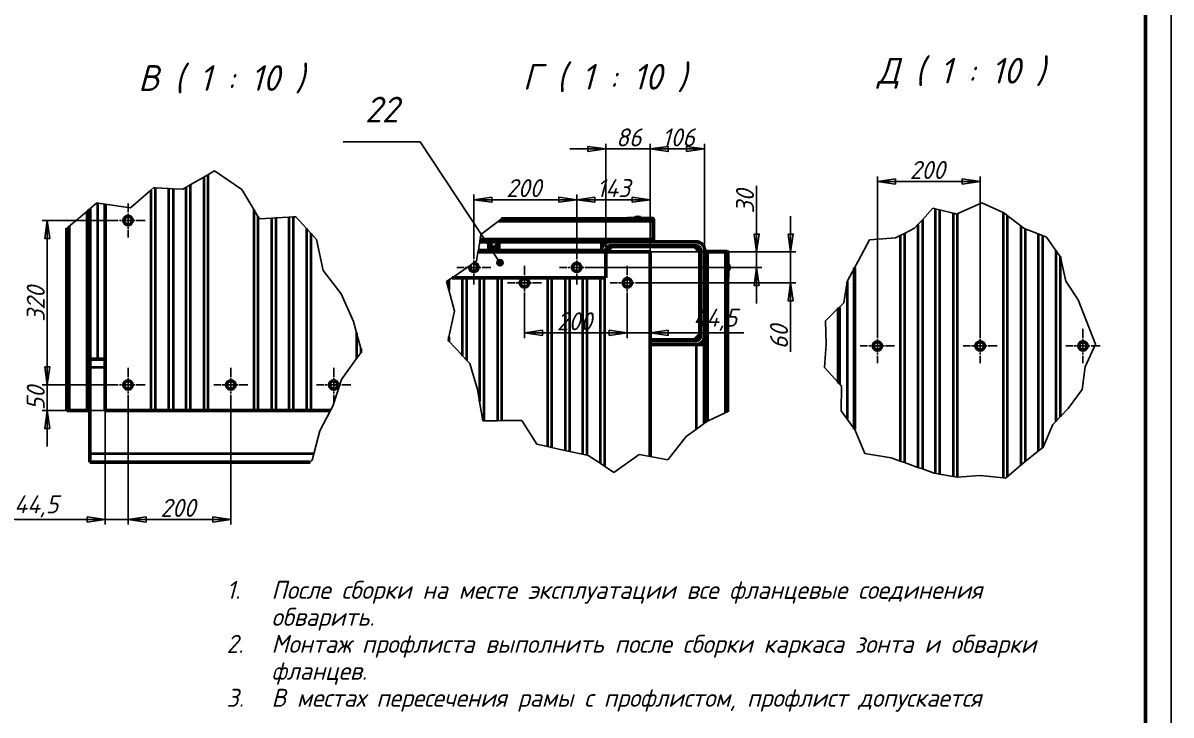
# Model space of a CAD drawing. Header units: millimetres. Extents: x 0 to 21025, y 0 to 14850.
# Drawn here: x 15441 to 21025, y 3410 to 6776 of the extents above; entities that cross this region are included whole.
import ezdxf

# ---------------------------------------------------------------- set-up
doc = ezdxf.new("R2010")
doc.units = ezdxf.units.MM
doc.header["$LTSCALE"] = 25
doc.linetypes.add('CHAIN', pattern=[0.7087, 0.4724, -0.0591, 0.1181, -0.0591])
for name, color, linetype, lineweight in [('Видимые тонкие (ГОСТ)', 7, 'Continuous', 35), ('Видимый контур (ГОСТ)', 7, 'Continuous', 50), ('Кромка (ГОСТ)', 7, 'Continuous', 50), ('Линия обрыва (ГОСТ)', 7, 'Continuous', 25), ('Маркер центра (ГОСТ)', 7, 'Continuous', 25), ('Обозначение (ГОСТ)', 7, 'Continuous', 25), ('Размер (ГОСТ)', 7, 'Continuous', 25)]:
    doc.layers.add(name, color=color, linetype=linetype, lineweight=lineweight)
doc.styles.add('Обычный текст (ГОСТ)', font='GOST Common Italic.ttf')
doc.styles.add('Увеличенный текст (ГОСТ)', font='GOST Common Italic.ttf')
doc.dimstyles.new('Обычный (ГОСТ)', dxfattribs={"dimscale": 25, "dimtxt": 3.5, "dimasz": 3.5, "dimexe": 1, "dimexo": 0, "dimgap": 0.5, "dimtad": 1, "dimrnd": 1e-08, "dimtxsty": 'Обычный текст (ГОСТ)', "dimblk": 'Filled-1', "dimcen": 0.09, "dimdle": 15, "dimclrd": 256, "dimclre": 256, "dimclrt": 256, "dimazin": 2, "dimtfac": 0.714286, "dimtdec": 3, "dimtmove": 0, "dimatfit": 3, "dimfxl": 1, "dimtolj": 1, "dimlwd": 25, "dimlwe": 25, "dimarcsym": 0})

# ---------------------------------------------------------------- blocks, each defined once
blk = doc.blocks.new('Рамки ГОСТ_ граница 594x841')
at = {"layer": 'Кромка (ГОСТ)', "lineweight": 25}
blk.add_line((841, 594), (841, 0), dxfattribs=at)
at = {"layer": 'Кромка (ГОСТ)'}
blk.add_line((836, 5), (836, 589), dxfattribs=at)
blk = doc.blocks.new('Filled-1')
at = {"color": 0}
for p, q in [((0, 0), (-1, 0.143)), ((-1, 0.143), (-1, -0.143)), ((-1, 0), (0, 0)), ((-1, -0.143), (0, 0))]:
    blk.add_line(p, q, dxfattribs=at)
at = {"color": 0, "flags": 128}
blk.add_lwpolyline([(-1, -0.143), (0, 0), (-1, 0.143), (-1, -0.143)], dxfattribs=at)
at = {"color": 0}
blk.add_solid([(-1, -0.143), (0, 0), (-1, 0.143), (-1, -0.143)], dxfattribs=at)
blk = doc.blocks.new('*D79')
at = {"layer": 'Defpoints', "color": 0, "linetype": 'Continuous', "transparency": 16777216}
for p in [(20096.8, 6004.5), (19596.8, 5288.3), (20096.8, 5288.3)]:
    blk.add_point(p, dxfattribs=at)
at = {"layer": 'Размер (ГОСТ)', "linetype": 'Continuous', "lineweight": 25, "transparency": 16777216}
for p, q in [((19596.8, 5288.3), (19596.8, 6029.5)), ((19684.3, 6004.5), (20009.3, 6004.5)), ((20096.8, 5288.3), (20096.8, 6029.5))]:
    blk.add_line(p, q, dxfattribs=at)
at = {"layer": 'Размер (ГОСТ)', "linetype": 'Continuous', "lineweight": 25, "transparency": 16777216, "xscale": 87.5, "yscale": 87.5, "zscale": 87.5, "rotation": 180}
blk.add_blockref('Filled-1', (19596.8, 6004.5), dxfattribs=at)
at = {"layer": 'Размер (ГОСТ)', "linetype": 'Continuous', "lineweight": 25, "transparency": 16777216, "xscale": 87.5, "yscale": 87.5, "zscale": 87.5}
blk.add_blockref('Filled-1', (20096.8, 6004.5), dxfattribs=at)
at = {"layer": 'Размер (ГОСТ)', "linetype": 'Continuous', "lineweight": 25, "transparency": 16777216, "insert": (19753.9, 6104.5), "char_height": 87.5, "attachment_point": 1, "style": 'Обычный текст (ГОСТ)'}
blk.add_mtext('\\A1;200', dxfattribs=at)
blk = doc.blocks.new('*D80')
at = {"layer": 'Defpoints', "color": 0, "linetype": 'Continuous', "transparency": 16777216}
for p in [(15559.7, 5015.4), (15869.3, 5015.4), (15841.2, 4890.4)]:
    blk.add_point(p, dxfattribs=at)
at = {"layer": 'Размер (ГОСТ)', "linetype": 'Continuous', "lineweight": 25, "transparency": 16777216}
for p, q in [((15559.7, 5102.9), (15559.7, 5190.4)), ((15869.3, 5015.4), (15534.7, 5015.4)), ((15559.7, 4890.4), (15559.7, 5015.4)), ((15841.2, 4890.4), (15534.7, 4890.4)), ((15559.7, 4802.9), (15559.7, 4715.4))]:
    blk.add_line(p, q, dxfattribs=at)
at = {"layer": 'Размер (ГОСТ)', "linetype": 'Continuous', "lineweight": 25, "transparency": 16777216, "xscale": 87.5, "yscale": 87.5, "zscale": 87.5}
for p, rotation in [((15559.7, 5015.4), 270), ((15559.7, 4890.4), 90)]:
    blk.add_blockref('Filled-1', p, dxfattribs=dict(at, rotation=rotation))
at = {"layer": 'Размер (ГОСТ)', "linetype": 'Continuous', "lineweight": 25, "transparency": 16777216, "insert": (15459.7, 4891.7), "char_height": 87.5, "attachment_point": 1, "rotation": 90, "style": 'Обычный текст (ГОСТ)'}
blk.add_mtext('\\A1;50', dxfattribs=at)
blk = doc.blocks.new('*D81')
at = {"layer": 'Defpoints', "color": 0, "linetype": 'Continuous', "transparency": 16777216}
for p in [(15952.4, 4932.3), (16452.4, 4932.3), (16452.4, 4361.3)]:
    blk.add_point(p, dxfattribs=at)
at = {"layer": 'Размер (ГОСТ)', "linetype": 'Continuous', "lineweight": 25, "transparency": 16777216}
for p, q in [((15952.4, 4932.3), (15952.4, 4336.3)), ((16452.4, 4932.3), (16452.4, 4336.3)), ((16039.9, 4361.3), (16364.9, 4361.3))]:
    blk.add_line(p, q, dxfattribs=at)
at = {"layer": 'Размер (ГОСТ)', "linetype": 'Continuous', "lineweight": 25, "transparency": 16777216, "xscale": 87.5, "yscale": 87.5, "zscale": 87.5, "rotation": 180}
blk.add_blockref('Filled-1', (15952.4, 4361.3), dxfattribs=at)
at = {"layer": 'Размер (ГОСТ)', "linetype": 'Continuous', "lineweight": 25, "transparency": 16777216, "xscale": 87.5, "yscale": 87.5, "zscale": 87.5}
blk.add_blockref('Filled-1', (16452.4, 4361.3), dxfattribs=at)
at = {"layer": 'Размер (ГОСТ)', "linetype": 'Continuous', "lineweight": 25, "transparency": 16777216, "insert": (16109.5, 4461.3), "char_height": 87.5, "attachment_point": 1, "style": 'Обычный текст (ГОСТ)'}
blk.add_mtext('\\A1;200', dxfattribs=at)
blk = doc.blocks.new('*D94')
at = {"layer": 'Defpoints', "color": 0, "linetype": 'Continuous', "transparency": 16777216}
for p in [(15559.7, 5815.4), (15869.3, 5815.4), (15869.3, 5015.4)]:
    blk.add_point(p, dxfattribs=at)
at = {"layer": 'Размер (ГОСТ)', "linetype": 'Continuous', "lineweight": 25, "transparency": 16777216}
for p, q in [((15869.3, 5815.4), (15534.7, 5815.4)), ((15559.7, 5102.9), (15559.7, 5727.9)), ((15869.3, 5015.4), (15534.7, 5015.4))]:
    blk.add_line(p, q, dxfattribs=at)
at = {"layer": 'Размер (ГОСТ)', "linetype": 'Continuous', "lineweight": 25, "transparency": 16777216, "xscale": 87.5, "yscale": 87.5, "zscale": 87.5}
for p, rotation in [((15559.7, 5815.4), 90), ((15559.7, 5015.4), 270)]:
    blk.add_blockref('Filled-1', p, dxfattribs=dict(at, rotation=rotation))
at = {"layer": 'Размер (ГОСТ)', "linetype": 'Continuous', "lineweight": 25, "transparency": 16777216, "insert": (15459.7, 5322.5), "char_height": 87.5, "attachment_point": 1, "rotation": 90, "style": 'Обычный текст (ГОСТ)'}
blk.add_mtext('\\A1;320', dxfattribs=at)
blk = doc.blocks.new('*D95')
at = {"layer": 'Defpoints', "color": 0, "linetype": 'Continuous', "transparency": 16777216}
for p in [(15952.4, 4932.3), (15841.2, 4890.4), (15952.4, 4361.3)]:
    blk.add_point(p, dxfattribs=at)
at = {"layer": 'Размер (ГОСТ)', "linetype": 'Continuous', "lineweight": 25, "transparency": 16777216}
for p, q in [((15952.4, 4932.3), (15952.4, 4336.3)), ((15841.2, 4890.4), (15841.2, 4336.3)), ((15753.7, 4361.3), (15386.3, 4361.3)), ((15952.4, 4361.3), (15841.2, 4361.3)), ((16039.9, 4361.3), (16127.4, 4361.3))]:
    blk.add_line(p, q, dxfattribs=at)
at = {"layer": 'Размер (ГОСТ)', "linetype": 'Continuous', "lineweight": 25, "transparency": 16777216, "xscale": 87.5, "yscale": 87.5, "zscale": 87.5}
blk.add_blockref('Filled-1', (15841.2, 4361.3), dxfattribs=at)
at = {"layer": 'Размер (ГОСТ)', "linetype": 'Continuous', "lineweight": 25, "transparency": 16777216, "xscale": 87.5, "yscale": 87.5, "zscale": 87.5, "rotation": 180}
blk.add_blockref('Filled-1', (15952.4, 4361.3), dxfattribs=at)
at = {"layer": 'Размер (ГОСТ)', "linetype": 'Continuous', "lineweight": 25, "transparency": 16777216, "insert": (15398.8, 4478.8), "char_height": 87.5, "attachment_point": 1, "style": 'Обычный текст (ГОСТ)'}
blk.add_mtext('\\A1;44,5', dxfattribs=at)
blk = doc.blocks.new('*D96')
at = {"layer": 'Defpoints', "color": 0, "linetype": 'Continuous', "transparency": 16777216}
for p in [(17880.6, 5428.9), (18380.6, 5428.9), (18380.6, 5268.7)]:
    blk.add_point(p, dxfattribs=at)
at = {"layer": 'Размер (ГОСТ)', "linetype": 'Continuous', "lineweight": 25, "transparency": 16777216}
for p, q in [((17880.6, 5428.9), (17880.6, 5243.7)), ((18380.6, 5428.9), (18380.6, 5243.7)), ((17968.1, 5268.7), (18293.1, 5268.7))]:
    blk.add_line(p, q, dxfattribs=at)
at = {"layer": 'Размер (ГОСТ)', "linetype": 'Continuous', "lineweight": 25, "transparency": 16777216, "xscale": 87.5, "yscale": 87.5, "zscale": 87.5, "rotation": 180}
blk.add_blockref('Filled-1', (17880.6, 5268.7), dxfattribs=at)
at = {"layer": 'Размер (ГОСТ)', "linetype": 'Continuous', "lineweight": 25, "transparency": 16777216, "xscale": 87.5, "yscale": 87.5, "zscale": 87.5}
blk.add_blockref('Filled-1', (18380.6, 5268.7), dxfattribs=at)
at = {"layer": 'Размер (ГОСТ)', "linetype": 'Continuous', "lineweight": 25, "transparency": 16777216, "insert": (18037.7, 5368.7), "char_height": 87.5, "attachment_point": 1, "style": 'Обычный текст (ГОСТ)'}
blk.add_mtext('\\A1;200', dxfattribs=at)
blk = doc.blocks.new('*D97')
at = {"layer": 'Defpoints', "color": 0, "linetype": 'Continuous', "transparency": 16777216}
for p in [(18756.3, 6163), (18491.9, 5662), (18756.3, 5672)]:
    blk.add_point(p, dxfattribs=at)
at = {"layer": 'Размер (ГОСТ)', "linetype": 'Continuous', "lineweight": 25, "transparency": 16777216}
for p, q in [((18491.9, 5662), (18491.9, 6188)), ((18579.4, 6163), (18668.8, 6163)), ((18756.3, 5672), (18756.3, 6188))]:
    blk.add_line(p, q, dxfattribs=at)
at = {"layer": 'Размер (ГОСТ)', "linetype": 'Continuous', "lineweight": 25, "transparency": 16777216, "xscale": 87.5, "yscale": 87.5, "zscale": 87.5, "rotation": 180}
blk.add_blockref('Filled-1', (18491.9, 6163), dxfattribs=at)
at = {"layer": 'Размер (ГОСТ)', "linetype": 'Continuous', "lineweight": 25, "transparency": 16777216, "xscale": 87.5, "yscale": 87.5, "zscale": 87.5}
blk.add_blockref('Filled-1', (18756.3, 6163), dxfattribs=at)
at = {"layer": 'Размер (ГОСТ)', "linetype": 'Continuous', "lineweight": 25, "transparency": 16777216, "insert": (18549.3, 6263), "char_height": 87.5, "attachment_point": 1, "style": 'Обычный текст (ГОСТ)'}
blk.add_mtext('\\A1;106', dxfattribs=at)
blk = doc.blocks.new('*D98')
at = {"layer": 'Defpoints', "color": 0, "linetype": 'Continuous', "transparency": 16777216}
for p in [(18491.9, 6163), (18276.2, 5659.5), (18491.9, 5662)]:
    blk.add_point(p, dxfattribs=at)
at = {"layer": 'Размер (ГОСТ)', "linetype": 'Continuous', "lineweight": 25, "transparency": 16777216}
for p, q in [((18188.7, 6163), (18101.2, 6163)), ((18276.2, 5659.5), (18276.2, 6188)), ((18276.2, 6163), (18363.7, 6163)), ((18363.7, 6163), (18404.4, 6163)), ((18491.9, 6163), (18404.4, 6163)), ((18491.9, 5662), (18491.9, 6188)), ((18579.4, 6163), (18666.9, 6163))]:
    blk.add_line(p, q, dxfattribs=at)
at = {"layer": 'Размер (ГОСТ)', "linetype": 'Continuous', "lineweight": 25, "transparency": 16777216, "xscale": 87.5, "yscale": 87.5, "zscale": 87.5}
blk.add_blockref('Filled-1', (18276.2, 6163), dxfattribs=at)
at = {"layer": 'Размер (ГОСТ)', "linetype": 'Continuous', "lineweight": 25, "transparency": 16777216, "xscale": 87.5, "yscale": 87.5, "zscale": 87.5, "rotation": 180}
blk.add_blockref('Filled-1', (18491.9, 6163), dxfattribs=at)
at = {"layer": 'Размер (ГОСТ)', "linetype": 'Continuous', "lineweight": 25, "transparency": 16777216, "insert": (18325.8, 6263), "char_height": 87.5, "attachment_point": 1, "style": 'Обычный текст (ГОСТ)'}
blk.add_mtext('\\A1;86', dxfattribs=at)
blk = doc.blocks.new('*D99')
at = {"layer": 'Defpoints', "color": 0, "linetype": 'Continuous', "transparency": 16777216}
for p in [(18134.4, 5916.4), (18134.4, 5670.1), (18491.9, 5662)]:
    blk.add_point(p, dxfattribs=at)
at = {"layer": 'Размер (ГОСТ)', "linetype": 'Continuous', "lineweight": 25, "transparency": 16777216}
for p, q in [((18134.4, 5670.1), (18134.4, 5941.4)), ((18491.9, 5662), (18491.9, 5941.4)), ((18404.4, 5916.4), (18221.9, 5916.4))]:
    blk.add_line(p, q, dxfattribs=at)
at = {"layer": 'Размер (ГОСТ)', "linetype": 'Continuous', "lineweight": 25, "transparency": 16777216, "xscale": 87.5, "yscale": 87.5, "zscale": 87.5, "rotation": 180}
blk.add_blockref('Filled-1', (18134.4, 5916.4), dxfattribs=at)
at = {"layer": 'Размер (ГОСТ)', "linetype": 'Continuous', "lineweight": 25, "transparency": 16777216, "xscale": 87.5, "yscale": 87.5, "zscale": 87.5}
blk.add_blockref('Filled-1', (18491.9, 5916.4), dxfattribs=at)
at = {"layer": 'Размер (ГОСТ)', "linetype": 'Continuous', "lineweight": 25, "transparency": 16777216, "insert": (18231.3, 6016.4), "char_height": 87.5, "attachment_point": 1, "style": 'Обычный текст (ГОСТ)'}
blk.add_mtext('\\A1;143', dxfattribs=at)
blk = doc.blocks.new('*D100')
at = {"layer": 'Defpoints', "color": 0, "linetype": 'Continuous', "transparency": 16777216}
for p in [(18134.4, 5916.4), (17634.4, 5670.1), (18134.4, 5670.1)]:
    blk.add_point(p, dxfattribs=at)
at = {"layer": 'Размер (ГОСТ)', "linetype": 'Continuous', "lineweight": 25, "transparency": 16777216}
for p, q in [((17634.4, 5670.1), (17634.4, 5941.4)), ((18134.4, 5670.1), (18134.4, 5941.4)), ((17721.9, 5916.4), (18046.9, 5916.4))]:
    blk.add_line(p, q, dxfattribs=at)
at = {"layer": 'Размер (ГОСТ)', "linetype": 'Continuous', "lineweight": 25, "transparency": 16777216, "xscale": 87.5, "yscale": 87.5, "zscale": 87.5, "rotation": 180}
blk.add_blockref('Filled-1', (17634.4, 5916.4), dxfattribs=at)
at = {"layer": 'Размер (ГОСТ)', "linetype": 'Continuous', "lineweight": 25, "transparency": 16777216, "xscale": 87.5, "yscale": 87.5, "zscale": 87.5}
blk.add_blockref('Filled-1', (18134.4, 5916.4), dxfattribs=at)
at = {"layer": 'Размер (ГОСТ)', "linetype": 'Continuous', "lineweight": 25, "transparency": 16777216, "insert": (17791.4, 6016.4), "char_height": 87.5, "attachment_point": 1, "style": 'Обычный текст (ГОСТ)'}
blk.add_mtext('\\A1;200', dxfattribs=at)
blk = doc.blocks.new('*D101')
at = {"layer": 'Defpoints', "color": 0, "linetype": 'Continuous', "transparency": 16777216}
for p in [(17991.9, 5662), (18217.5, 5587), (19009.4, 5587)]:
    blk.add_point(p, dxfattribs=at)
at = {"layer": 'Размер (ГОСТ)', "linetype": 'Continuous', "lineweight": 25, "transparency": 16777216}
for p, q in [((19009.4, 5749.5), (19009.4, 5984.4)), ((17991.9, 5662), (19034.4, 5662)), ((19009.4, 5587), (19009.4, 5662)), ((18217.5, 5587), (19034.4, 5587)), ((19009.4, 5499.5), (19009.4, 5412))]:
    blk.add_line(p, q, dxfattribs=at)
at = {"layer": 'Размер (ГОСТ)', "linetype": 'Continuous', "lineweight": 25, "transparency": 16777216, "xscale": 87.5, "yscale": 87.5, "zscale": 87.5}
for p, rotation in [((19009.4, 5662), 270), ((19009.4, 5587), 90)]:
    blk.add_blockref('Filled-1', p, dxfattribs=dict(at, rotation=rotation))
at = {"layer": 'Размер (ГОСТ)', "linetype": 'Continuous', "lineweight": 25, "transparency": 16777216, "insert": (18909.4, 5849.5), "char_height": 87.5, "attachment_point": 1, "rotation": 90, "style": 'Обычный текст (ГОСТ)'}
blk.add_mtext('\\A1;30', dxfattribs=at)
blk = doc.blocks.new('*D102')
at = {"layer": 'Defpoints', "color": 0, "linetype": 'Continuous', "transparency": 16777216}
for p in [(17991.9, 5662), (18463.7, 5512), (19174.7, 5512)]:
    blk.add_point(p, dxfattribs=at)
at = {"layer": 'Размер (ГОСТ)', "linetype": 'Continuous', "lineweight": 25, "transparency": 16777216}
for p, q in [((19174.7, 5749.5), (19174.7, 5837)), ((17991.9, 5662), (19199.7, 5662)), ((19174.7, 5662), (19174.7, 5512)), ((18463.7, 5512), (19199.7, 5512)), ((19174.7, 5424.5), (19174.7, 5177))]:
    blk.add_line(p, q, dxfattribs=at)
at = {"layer": 'Размер (ГОСТ)', "linetype": 'Continuous', "lineweight": 25, "transparency": 16777216, "xscale": 87.5, "yscale": 87.5, "zscale": 87.5}
for p, rotation in [((19174.7, 5662), 270), ((19174.7, 5512), 90)]:
    blk.add_blockref('Filled-1', p, dxfattribs=dict(at, rotation=rotation))
at = {"layer": 'Размер (ГОСТ)', "linetype": 'Continuous', "lineweight": 25, "transparency": 16777216, "insert": (19074.7, 5189.5), "char_height": 87.5, "attachment_point": 1, "rotation": 90, "style": 'Обычный текст (ГОСТ)'}
blk.add_mtext('\\A1;60', dxfattribs=at)
blk = doc.blocks.new('Номера позиций19')
at = {"layer": 'Обозначение (ГОСТ)'}
h = blk.add_hatch(color=256, dxfattribs=at)
edge = h.paths.add_edge_path(flags=0)
edge.add_arc((710.45, 224.4), 0.625, 0, 360)
for p, q in [((694.95, 247.94), (679.95, 247.94)), ((709.08, 226.49), (694.95, 247.94)), ((709.08, 226.49), (710.11, 224.92))]:
    blk.add_line(p, q, dxfattribs=at)
blk.add_circle((710.45, 224.4), 0.625, dxfattribs=at)
at = {"layer": 'Обозначение (ГОСТ)', "insert": (687.45, 254.19), "char_height": 5, "attachment_point": 5, "style": 'Увеличенный текст (ГОСТ)'}
blk.add_mtext('22', dxfattribs=at)
blk = doc.blocks.new('*D126')
at = {"layer": 'Defpoints', "color": 0, "linetype": 'Continuous', "transparency": 16777216}
for p in [(18380.6, 5428.9), (18380.6, 5268.7), (18491.9, 5089.1)]:
    blk.add_point(p, dxfattribs=at)
at = {"layer": 'Размер (ГОСТ)', "linetype": 'Continuous', "lineweight": 25, "transparency": 16777216}
for p, q in [((18380.6, 5428.9), (18380.6, 5243.7)), ((18293.1, 5268.7), (18205.6, 5268.7)), ((18380.6, 5268.7), (18491.9, 5268.7)), ((18579.4, 5268.7), (18946.7, 5268.7))]:
    blk.add_line(p, q, dxfattribs=at)
at = {"layer": 'Размер (ГОСТ)', "linetype": 'Continuous', "lineweight": 25, "transparency": 16777216, "xscale": 87.5, "yscale": 87.5, "zscale": 87.5}
blk.add_blockref('Filled-1', (18380.6, 5268.7), dxfattribs=at)
at = {"layer": 'Размер (ГОСТ)', "linetype": 'Continuous', "lineweight": 25, "transparency": 16777216, "xscale": 87.5, "yscale": 87.5, "zscale": 87.5, "rotation": 180}
blk.add_blockref('Filled-1', (18491.9, 5268.7), dxfattribs=at)
at = {"layer": 'Размер (ГОСТ)', "linetype": 'Continuous', "lineweight": 25, "transparency": 16777216, "insert": (18700.8, 5386.2), "char_height": 87.5, "attachment_point": 1, "style": 'Обычный текст (ГОСТ)'}
blk.add_mtext('\\A1;44,5', dxfattribs=at)

msp = doc.modelspace()

# ---------------------------------------------------------------- linework, layer by layer
at = {"layer": 'Видимые тонкие (ГОСТ)'}
for p, q in [((16341.177, 6037.724), (16341.177, 4890.41)), ((16233.798, 5975.989), (16233.798, 4890.41)), ((16255.139, 5988.258), (16255.139, 4890.41)), ((16320.634, 6025.914), (16320.634, 4890.41)), ((16063.804, 5962.93), (16063.804, 4890.41)), ((16084.347, 5974.514), (16084.347, 4890.41)), ((16149.842, 5970.896), (16149.842, 4890.41)), ((16171.183, 5969.718), (16171.183, 4890.41)), ((15806.177, 5140.41), (15806.177, 5899.853)), ((16563.804, 5869.049), (16563.804, 4890.41)), ((19878.158, 5872.039), (19878.158, 4585.695)), ((19899.499, 5866.747), (19899.499, 4581.901)), ((15752.453, 5859.515), (15752.453, 4890.41)), ((15764.677, 5821.41), (15764.677, 5809.41)), ((16584.347, 5834.668), (16584.347, 4890.41)), ((16649.842, 5826.721), (16649.842, 4890.41)), ((16671.183, 5827.962), (16671.183, 4890.41)), ((16733.798, 5831.603), (16733.798, 4890.41)), ((16755.139, 5832.844), (16755.139, 4890.41)), ((17754.01, 5812.369), (18506.274, 5812.369)), ((18437.274, 5823.49), (18425.274, 5823.49)), ((19815.543, 5818.942), (19815.543, 4606.936)), ((19964.994, 5850.508), (19964.994, 4570.256)), ((19985.537, 5847.015), (19985.537, 4567.164)), ((20208.164, 5853.976), (20208.164, 4563.298)), ((20228.707, 5840.16), (20228.707, 4569.013)), ((15665.797, 5787.12), (15665.797, 4890.41)), ((16820.634, 5776.548), (16820.634, 4890.41)), ((16841.177, 5753.918), (16841.177, 4890.41)), ((19728.707, 5752.664), (19728.707, 4638.052)), ((19794.202, 5795.643), (19794.202, 4614.513)), ((20294.202, 5788.759), (20294.202, 4625.459)), ((20315.543, 5774.834), (20315.543, 4643.709)), ((17665.092, 5725.714), (18506.274, 5725.714)), ((18362.274, 5713.49), (18350.274, 5713.49)), ((19708.164, 5742.11), (19708.164, 4645.494)), ((20378.158, 5750.611), (20378.158, 4693.183)), ((20399.499, 5742.355), (20399.499, 4710.044)), ((18276.192, 5659.49), (17653.933, 5659.49)), ((17656.039, 5671.99), (17706.274, 5671.99)), ((17756.274, 5671.99), (18256.274, 5671.99)), ((18769.998, 5661.99), (18769.998, 4838.744)), ((18856.653, 5661.99), (18856.653, 4880.247)), ((20464.994, 5669.131), (20464.994, 4838.076)), ((18867.774, 5580.99), (18867.774, 5592.99)), ((20485.537, 5639.438), (20485.537, 4859.701)), ((17577.89, 5536.99), (17577.89, 5158.658)), ((17599.231, 5536.99), (17599.231, 5135.788)), ((17661.847, 5536.99), (17661.847, 4935.269)), ((17683.187, 5536.99), (17683.187, 4840.994)), ((17748.682, 5536.99), (17748.682, 4841.613)), ((17769.225, 5536.99), (17769.225, 4841.807)), ((17991.852, 5536.99), (17991.852, 4715.745)), ((18012.395, 5536.99), (18012.395, 4711.177)), ((18077.89, 5536.99), (18077.89, 4696.724)), ((18099.231, 5536.99), (18099.231, 4692.22)), ((18161.847, 5536.99), (18161.847, 4679.006)), ((18183.187, 5536.99), (18183.187, 4674.502)), ((18248.682, 5536.99), (18248.682, 4634.181)), ((18269.225, 5536.99), (18269.225, 4620.478)), ((17512.395, 5525.814), (17512.395, 5478.042)), ((18757.774, 5505.99), (18757.774, 5517.99)), ((19450.537, 5517.215), (19450.537, 4848.211)), ((19406.287, 5027.2), (19406.287, 5387.998)), ((17063.804, 5268.202), (17063.804, 5143.436)), ((17512.395, 5249.753), (17512.395, 5228.851)), ((18716.274, 4800.112), (18716.274, 5211.99)), ((17084.347, 5192.419), (17084.347, 5172.056)), ((15841.177, 5100.41), (15766.177, 5100.41)), ((15764.677, 5021.41), (15764.677, 5009.41)), ((16856.67, 4680.41), (15766.177, 4680.41))]:
    msp.add_line(p, q, dxfattribs=at)
at = {"layer": 'Видимый контур (ГОСТ)'}
for p, q in [((15762.677, 5868.175), (15762.677, 4890.41)), ((15764.427, 5869.657), (15764.427, 4890.41)), ((15766.177, 5140.41), (15766.177, 5871.139)), ((15841.177, 5894.855), (15841.177, 4890.41)), ((15764.677, 5821.41), (15766.177, 5821.41)), ((15764.677, 5809.41), (15766.177, 5809.41)), ((17768.002, 5822.99), (18505.559, 5822.99)), ((18381.274, 5825.49), (18503.774, 5825.49)), ((18381.274, 5823.74), (18381.274, 5825.49)), ((18503.774, 5823.74), (18381.274, 5823.74)), ((18425.274, 5823.49), (18425.274, 5822.99)), ((18437.274, 5823.49), (18437.274, 5822.99)), ((18506.274, 5716.24), (18506.274, 5821.24)), ((18508.024, 5821.24), (18508.024, 5716.24)), ((15655.177, 5778.559), (15655.177, 4890.41)), ((17662.779, 5711.99), (17706.274, 5711.99)), ((17663.074, 5713.74), (18506.274, 5713.74)), ((17663.369, 5715.49), (18506.274, 5715.49)), ((17706.274, 5711.99), (17756.274, 5711.99)), ((17706.274, 5671.99), (17706.274, 5711.99)), ((17715.519, 5699.49), (17706.274, 5699.49)), ((17715.519, 5699.49), (17715.519, 5663.74)), ((17715.519, 5699.49), (17731.274, 5676.99)), ((17747.029, 5699.49), (17731.274, 5676.99)), ((17747.029, 5663.74), (17747.029, 5699.49)), ((17747.029, 5699.49), (17756.274, 5699.49)), ((17756.274, 5671.99), (17756.274, 5711.99)), ((17756.274, 5711.99), (18256.274, 5711.99)), ((18256.274, 5671.99), (18256.274, 5711.99)), ((18256.274, 5711.99), (18296.274, 5711.99)), ((18716.274, 5711.99), (18296.274, 5711.99)), ((18306.274, 5711.99), (18306.274, 5713.74)), ((18350.274, 5713.49), (18350.274, 5711.99)), ((18362.274, 5713.49), (18362.274, 5711.99)), ((18506.274, 5715.49), (18506.274, 5713.74)), ((18506.274, 5711.99), (18506.274, 5712.803)), ((18276.192, 5663.74), (17654.649, 5663.74)), ((17706.274, 5671.99), (17706.274, 5663.74)), ((17731.274, 5676.99), (17731.274, 5663.74)), ((17731.274, 5663.74), (17731.274, 5676.99)), ((17756.274, 5671.99), (17756.274, 5663.74)), ((18256.274, 5671.99), (18256.274, 5663.74)), ((18256.274, 5671.99), (18256.274, 5663.74)), ((18276.192, 5663.74), (18276.192, 5659.49)), ((18276.192, 5661.99), (18491.852, 5661.99)), ((18276.192, 5536.99), (18276.192, 5659.49)), ((18276.274, 5661.99), (18276.274, 5671.99)), ((18278.774, 5664.49), (18303.774, 5689.49)), ((18278.774, 5661.99), (18278.774, 5664.49)), ((18296.274, 5691.99), (18716.274, 5691.99)), ((18303.774, 5689.49), (18708.774, 5689.49)), ((18491.852, 5661.99), (18491.852, 4667.02)), ((18708.774, 5689.49), (18733.774, 5664.49)), ((18733.774, 5664.49), (18733.774, 5259.49)), ((18736.274, 5671.99), (18736.274, 5251.99)), ((18756.274, 5251.99), (18756.274, 5671.99)), ((18757.087, 5661.99), (18756.274, 5661.99)), ((18758.024, 5661.99), (18758.024, 4830.953)), ((18758.024, 5661.99), (18759.774, 5661.99)), ((18759.774, 5661.99), (18759.774, 4832.246)), ((18865.524, 5663.74), (18760.524, 5663.74)), ((18760.524, 5661.99), (18865.524, 5661.99)), ((18867.274, 5661.275), (18867.274, 4885.333)), ((18868.024, 5659.49), (18868.024, 5536.99)), ((18869.774, 5536.99), (18869.774, 5659.49)), ((18867.774, 5592.99), (18867.274, 5592.99)), ((19485.537, 5585.418), (19485.537, 4800.889)), ((18276.192, 5536.99), (17528.723, 5536.99)), ((18867.774, 5580.99), (18867.274, 5580.99)), ((18868.024, 5536.99), (18869.774, 5536.99)), ((18757.774, 5517.99), (18756.274, 5517.99)), ((18757.774, 5505.99), (18756.274, 5505.99)), ((18756.274, 5461.99), (18758.024, 5461.99)), ((19410.537, 5392.212), (19410.537, 5022.488)), ((18733.774, 5259.49), (18708.774, 5234.49)), ((18756.274, 5251.99), (18756.274, 5211.99)), ((18708.774, 5234.49), (18491.852, 5234.49)), ((18716.274, 5231.99), (18491.852, 5231.99)), ((18491.852, 5211.99), (18716.274, 5211.99)), ((18491.852, 5211.99), (18716.274, 5211.99)), ((18756.274, 5211.99), (18716.274, 5211.99)), ((18756.274, 4829.661), (18756.274, 5211.99)), ((15766.177, 5140.41), (15766.177, 5100.41)), ((15806.177, 5140.41), (15766.177, 5140.41)), ((15806.177, 5140.41), (15841.177, 5140.41)), ((15766.177, 4680.41), (15766.177, 5100.41)), ((15764.677, 5021.41), (15766.177, 5021.41)), ((15764.677, 5009.41), (15766.177, 5009.41)), ((15655.177, 4890.41), (15665.797, 4890.41)), ((15752.453, 4890.41), (15665.797, 4890.41)), ((15762.677, 4890.41), (15752.453, 4890.41)), ((15764.427, 4890.41), (15762.677, 4890.41)), ((15764.427, 4890.41), (15766.177, 4890.41)), ((16063.804, 4890.41), (15841.177, 4890.41)), ((16084.347, 4890.41), (16063.804, 4890.41)), ((16149.842, 4890.41), (16084.347, 4890.41)), ((16149.842, 4890.41), (16171.183, 4890.41)), ((16233.798, 4890.41), (16171.183, 4890.41)), ((16233.798, 4890.41), (16255.139, 4890.41)), ((16320.634, 4890.41), (16255.139, 4890.41)), ((16341.177, 4890.41), (16320.634, 4890.41)), ((16563.804, 4890.41), (16341.177, 4890.41)), ((16584.347, 4890.41), (16563.804, 4890.41)), ((16649.842, 4890.41), (16584.347, 4890.41)), ((16649.842, 4890.41), (16671.183, 4890.41)), ((16733.798, 4890.41), (16671.183, 4890.41)), ((16733.798, 4890.41), (16755.139, 4890.41)), ((16820.634, 4890.41), (16755.139, 4890.41)), ((16841.177, 4890.41), (16820.634, 4890.41)), ((16937.401, 4890.41), (16841.177, 4890.41)), ((15766.177, 4680.41), (15766.177, 4640.41)), ((16837.927, 4640.41), (15766.177, 4640.41))]:
    msp.add_line(p, q, dxfattribs=at)
for centre in [(15952.427, 5815.41), (18134.352, 5586.99), (17880.602, 5511.99), (18380.602, 5511.99), (19596.787, 5205.119), (20096.787, 5205.119), (20596.787, 5205.119), (15952.427, 5015.41), (16452.427, 5015.41), (16952.427, 5015.41)]:
    msp.add_circle(centre, 20.638, dxfattribs=at)
for centre, radius, start, end in [((15796.154, 5815.41), 39.327, 148.347692, 211.652308), ((15764.677, 5823.41), 2, 262.819244, 270), ((15764.677, 5807.41), 2, 90, 97.180756), ((18431.274, 5792.013), 39.327, 58.347692, 121.652308), ((18423.274, 5823.49), 2, 0, 7.180756), ((18439.274, 5823.49), 2, 172.819244, 180), ((18503.774, 5821.24), 4.25, 0, 90), ((18503.774, 5821.24), 2.5, 0, 90), ((18296.274, 5671.99), 40, 90, 180), ((18356.274, 5682.013), 39.327, 58.347692, 121.652308), ((18348.274, 5713.49), 2, 0, 7.180756), ((18364.274, 5713.49), 2, 172.819244, 180), ((18503.774, 5716.24), 4.25, 270, 0), ((18503.774, 5716.24), 2.5, 342.542397, 0), ((18716.274, 5671.99), 40, 0, 90), ((18296.274, 5671.99), 20, 90, 180), ((18382.681, 5694.614), 41.275, 183.64446, 187.130765), ((18329.867, 5694.614), 41.275, 352.869235, 356.35554), ((18716.274, 5671.99), 20, 0, 90), ((18760.524, 5659.49), 4.25, 90, 180), ((18760.524, 5659.49), 2.5, 90, 107.457603), ((18865.524, 5659.49), 4.25, 0, 90), ((18865.524, 5659.49), 2.5, 0, 90), ((17634.352, 5586.99), 20.638, 151.301869, 97.479688), ((18867.774, 5594.99), 2, 270, 277.180756), ((18836.297, 5586.99), 39.327, 328.347692, 31.652308), ((18726.297, 5511.99), 39.327, 328.347692, 31.652308), ((18867.774, 5578.99), 2, 82.819244, 90), ((18738.897, 5485.583), 41.275, 93.64446, 97.130765), ((18738.897, 5538.397), 41.275, 262.869235, 266.35554), ((18757.774, 5519.99), 2, 270, 277.180756), ((18757.774, 5503.99), 2, 82.819244, 90), ((18716.274, 5251.99), 20, 270, 0), ((18716.274, 5251.99), 40, 270, 0), ((19383.037, 5219.541), 27.5, 346.032758, 0), ((15796.154, 5015.41), 39.327, 148.347692, 211.652308), ((15764.677, 5023.41), 2, 262.819244, 270), ((15764.677, 5007.41), 2, 90, 97.180756)]:
    msp.add_arc(centre, radius, start, end, dxfattribs=at)
at = {"layer": 'Линия обрыва (ГОСТ)'}
for p, q in [((16320.634, 6025.914), (16341.177, 6037.724)), ((16341.177, 6037.724), (16373.267, 6056.174)), ((16373.267, 6056.174), (16505.517, 5966.602)), ((16063.804, 5962.93), (16077.783, 5974.877)), ((16077.783, 5974.877), (16084.347, 5974.514)), ((16218.358, 5967.112), (16233.798, 5975.989)), ((16255.139, 5988.258), (16233.798, 5975.989)), ((16255.139, 5988.258), (16320.634, 6025.914)), ((15963.68, 5877.359), (16063.804, 5962.93)), ((16084.347, 5974.514), (16149.842, 5970.896)), ((16171.183, 5969.718), (16149.842, 5970.896)), ((16171.183, 5969.718), (16218.358, 5967.112)), ((16505.517, 5966.602), (16563.804, 5869.049)), ((15752.453, 5859.515), (15762.677, 5868.175)), ((15762.677, 5868.175), (15764.427, 5869.657)), ((15766.177, 5871.139), (15764.427, 5869.657)), ((15800.956, 5900.599), (15766.177, 5871.139)), ((15806.177, 5899.853), (15800.956, 5900.599)), ((15806.177, 5899.853), (15841.177, 5894.855)), ((15841.177, 5894.855), (15963.68, 5877.359)), ((16563.804, 5869.049), (16584.347, 5834.668)), ((19815.543, 5818.942), (19866.763, 5874.864)), ((19866.763, 5874.864), (19878.158, 5872.039)), ((19899.499, 5866.747), (19878.158, 5872.039)), ((19899.499, 5866.747), (19964.994, 5850.508)), ((19985.537, 5847.015), (20104.199, 5900.292)), ((20104.199, 5900.292), (20208.164, 5853.976)), ((15690.341, 5806.903), (15752.453, 5859.515)), ((16584.347, 5834.668), (16591.135, 5823.307)), ((16591.135, 5823.307), (16649.842, 5826.721)), ((16671.183, 5827.962), (16649.842, 5826.721)), ((16671.183, 5827.962), (16733.798, 5831.603)), ((16755.139, 5832.844), (16733.798, 5831.603)), ((16755.139, 5832.844), (16768.808, 5833.638)), ((16768.808, 5833.638), (16820.634, 5776.548)), ((17668.794, 5747.686), (17754.01, 5812.369)), ((17768.002, 5822.99), (17754.01, 5812.369)), ((19815.543, 5818.942), (19794.202, 5795.643)), ((19964.994, 5850.508), (19983.239, 5845.984)), ((19983.239, 5845.984), (19985.537, 5847.015)), ((20208.164, 5853.976), (20214.962, 5850.947)), ((20214.962, 5850.947), (20228.707, 5840.16)), ((20228.707, 5840.16), (20294.202, 5788.759)), ((15665.797, 5787.12), (15655.177, 5778.559)), ((15665.797, 5787.12), (15690.341, 5806.903)), ((16820.634, 5776.548), (16841.177, 5753.918)), ((16841.177, 5753.918), (16868.834, 5723.452)), ((19708.164, 5742.11), (19728.707, 5752.664)), ((19728.707, 5752.664), (19778.06, 5778.019)), ((19778.06, 5778.019), (19794.202, 5795.643)), ((20308.451, 5777.577), (20294.202, 5788.759)), ((20315.543, 5774.834), (20308.451, 5777.577)), ((20315.543, 5774.834), (20378.158, 5750.611)), ((16868.834, 5723.452), (16901.901, 5572.282)), ((17662.779, 5711.99), (17656.039, 5671.99)), ((17663.074, 5713.74), (17662.779, 5711.99)), ((17663.074, 5713.74), (17663.369, 5715.49)), ((17663.369, 5715.49), (17665.092, 5725.714)), ((17665.092, 5725.714), (17668.794, 5747.686)), ((19502.724, 5617.495), (19558.147, 5720.9)), ((19558.147, 5720.9), (19685.29, 5730.358)), ((19685.29, 5730.358), (19708.164, 5742.11)), ((20399.499, 5742.355), (20378.158, 5750.611)), ((20399.499, 5742.355), (20419.759, 5734.518)), ((20419.759, 5734.518), (20464.994, 5669.131)), ((17646.924, 5617.896), (17653.933, 5659.49)), ((17654.649, 5663.74), (17653.933, 5659.49)), ((17654.649, 5663.74), (17656.039, 5671.99)), ((20464.994, 5669.131), (20485.537, 5639.438)), ((17528.723, 5536.99), (17616.25, 5596.9)), ((17631.666, 5607.452), (17616.25, 5596.9)), ((17631.666, 5607.452), (17646.924, 5617.896)), ((19451.255, 5521.436), (19485.537, 5585.418)), ((19485.537, 5585.418), (19502.724, 5617.495)), ((20485.537, 5639.438), (20487.141, 5637.118)), ((20487.141, 5637.118), (20512.824, 5520.05)), ((16901.901, 5572.282), (16988.842, 5458.071)), ((17512.395, 5525.814), (17528.723, 5536.99)), ((17501.434, 5518.311), (17512.395, 5525.814)), ((17512.395, 5478.042), (17501.434, 5518.311)), ((17540.451, 5374.971), (17512.395, 5478.042)), ((19450.537, 5517.215), (19433.063, 5414.542)), ((19450.537, 5517.215), (19451.255, 5521.436)), ((20512.824, 5520.05), (20573.758, 5429.226)), ((16988.842, 5458.071), (17048.667, 5324.044)), ((20573.758, 5429.226), (20613.058, 5325.349)), ((17512.395, 5249.753), (17540.451, 5374.971)), ((19344.649, 5326.895), (19406.287, 5387.998)), ((19409.724, 5391.406), (19406.287, 5387.998)), ((19409.724, 5391.406), (19410.537, 5392.212)), ((19433.063, 5414.542), (19410.537, 5392.212)), ((17048.667, 5324.044), (17063.804, 5268.202)), ((19347.095, 5214.295), (19344.649, 5326.895)), ((20613.058, 5325.349), (20657.323, 5214.295)), ((17063.804, 5268.202), (17084.347, 5192.419)), ((17508.618, 5232.898), (17512.395, 5249.753)), ((17512.395, 5228.851), (17508.618, 5232.898)), ((17574.055, 5162.769), (17512.395, 5228.851)), ((19339.854, 5100.848), (19347.095, 5214.295)), ((20657.323, 5214.295), (20607.643, 5104.195)), ((17063.804, 5143.436), (16990.615, 5041.468)), ((17084.347, 5172.056), (17063.804, 5143.436)), ((17084.347, 5192.419), (17088.353, 5177.638)), ((17088.353, 5177.638), (17084.347, 5172.056)), ((17577.89, 5158.658), (17574.055, 5162.769)), ((17577.89, 5158.658), (17599.231, 5135.788)), ((17613.928, 5120.037), (17599.231, 5135.788)), ((17652.073, 4992.602), (17613.928, 5120.037)), ((19406.287, 5027.2), (19339.854, 5100.848)), ((20607.643, 5104.195), (20592.459, 4992.557)), ((16990.615, 5041.468), (16948.716, 4911.809)), ((19406.287, 5027.2), (19410.537, 5022.488)), ((17661.847, 4935.269), (17652.073, 4992.602)), ((19410.537, 5022.488), (19421.837, 5009.961)), ((19421.837, 5009.961), (19420.203, 4889.225)), ((20592.459, 4992.557), (20525.162, 4901.415)), ((17661.847, 4935.269), (17677.927, 4840.945)), ((16937.401, 4890.41), (16885.585, 4792.414)), ((16948.716, 4911.809), (16937.401, 4890.41)), ((18856.653, 4880.247), (18769.998, 4838.744)), ((18856.653, 4880.247), (18867.274, 4885.333)), ((19420.203, 4889.225), (19450.537, 4848.211)), ((20485.537, 4859.701), (20464.994, 4838.076)), ((20525.162, 4901.415), (20485.537, 4859.701)), ((17677.927, 4840.945), (17683.187, 4840.994)), ((17748.682, 4841.613), (17683.187, 4840.994)), ((17769.225, 4841.807), (17748.682, 4841.613)), ((17867.757, 4842.737), (17769.225, 4841.807)), ((17940.36, 4727.194), (17867.757, 4842.737)), ((18716.274, 4800.112), (18756.274, 4829.661)), ((18756.274, 4829.661), (18758.024, 4830.953)), ((18759.774, 4832.246), (18758.024, 4830.953)), ((18765.935, 4836.798), (18759.774, 4832.246)), ((18769.998, 4838.744), (18765.935, 4836.798)), ((19485.537, 4800.889), (19450.537, 4848.211)), ((20450.182, 4822.483), (20403.622, 4713.302)), ((20464.994, 4838.076), (20450.182, 4822.483)), ((16885.585, 4792.414), (16856.67, 4680.41)), ((18667.186, 4763.849), (18577.56, 4651.82)), ((18716.274, 4800.112), (18667.186, 4763.849)), ((19487.461, 4798.287), (19485.537, 4800.889)), ((19536.152, 4681.476), (19487.461, 4798.287)), ((17991.852, 4715.745), (17940.36, 4727.194)), ((18012.395, 4711.177), (17991.852, 4715.745)), ((18068.235, 4698.762), (18012.395, 4711.177)), ((18077.89, 4696.724), (18068.235, 4698.762)), ((18077.89, 4696.724), (18099.231, 4692.22)), ((18161.847, 4679.006), (18099.231, 4692.22)), ((20378.158, 4693.183), (20315.543, 4643.709)), ((20378.158, 4693.183), (20399.499, 4710.044)), ((20403.622, 4713.302), (20399.499, 4710.044)), ((16837.927, 4640.41), (16848.526, 4648.864)), ((16848.526, 4648.864), (16856.67, 4680.41)), ((18161.847, 4679.006), (18183.187, 4674.502)), ((18190.568, 4672.944), (18183.187, 4674.502)), ((18248.682, 4634.181), (18190.568, 4672.944)), ((18437.485, 4676.662), (18314.355, 4590.376)), ((18491.852, 4667.02), (18437.485, 4676.662)), ((18577.56, 4651.82), (18491.852, 4667.02)), ((19664.066, 4661.469), (19536.152, 4681.476)), ((19708.164, 4645.494), (19664.066, 4661.469)), ((19728.707, 4638.052), (19708.164, 4645.494)), ((19768.286, 4623.714), (19728.707, 4638.052)), ((20294.202, 4625.459), (20313.568, 4642.148)), ((20313.568, 4642.148), (20315.543, 4643.709)), ((18269.225, 4620.478), (18248.682, 4634.181)), ((18314.355, 4590.376), (18269.225, 4620.478)), ((19794.202, 4614.513), (19768.286, 4623.714)), ((19794.202, 4614.513), (19815.543, 4606.936)), ((19872.575, 4586.687), (19815.543, 4606.936)), ((19878.158, 4585.695), (19872.575, 4586.687)), ((19878.158, 4585.695), (19899.499, 4581.901)), ((19964.994, 4570.256), (19899.499, 4581.901)), ((20294.202, 4625.459), (20228.707, 4569.013)), ((19983.239, 4567.012), (19964.994, 4570.256)), ((19985.537, 4567.164), (19983.239, 4567.012)), ((20096.06, 4574.458), (19985.537, 4567.164)), ((20208.164, 4563.298), (20096.06, 4574.458)), ((20220.635, 4562.057), (20208.164, 4563.298)), ((20228.707, 4569.013), (20220.635, 4562.057))]:
    msp.add_line(p, q, dxfattribs=at)
at = {"layer": 'Маркер центра (ГОСТ)', "linetype": 'CHAIN', "ltscale": 3.694699}
for p, q in [((15952.427, 5898.547), (15952.427, 5732.272)), ((16035.564, 5815.41), (15869.289, 5815.41)), ((17634.352, 5670.128), (17634.352, 5503.853)), ((18134.352, 5670.128), (18134.352, 5503.853)), ((17717.49, 5586.99), (17551.215, 5586.99)), ((17880.602, 5595.128), (17880.602, 5428.853)), ((18217.49, 5586.99), (18051.215, 5586.99)), ((18380.602, 5595.128), (18380.602, 5428.853)), ((17963.74, 5511.99), (17797.465, 5511.99)), ((18463.74, 5511.99), (18297.465, 5511.99)), ((19596.787, 5288.257), (19596.787, 5121.982)), ((20096.787, 5288.257), (20096.787, 5121.982)), ((20596.787, 5288.257), (20596.787, 5121.982)), ((19679.924, 5205.119), (19513.649, 5205.119)), ((20179.924, 5205.119), (20013.649, 5205.119)), ((20679.924, 5205.119), (20513.649, 5205.119)), ((15952.427, 5098.547), (15952.427, 4932.272)), ((16452.427, 5098.547), (16452.427, 4932.272)), ((16952.427, 5098.547), (16952.427, 4932.272)), ((16035.564, 5015.41), (15869.289, 5015.41)), ((16535.564, 5015.41), (16369.289, 5015.41)), ((17035.564, 5015.41), (16869.289, 5015.41))]:
    msp.add_line(p, q, dxfattribs=at)

# ---------------------------------------------------------------- block references
at = {"xscale": 25, "yscale": 25, "zscale": 25}
msp.add_blockref('Рамки ГОСТ_ граница 594x841', (0, 0), dxfattribs=at)
at = {"layer": 'Обозначение (ГОСТ)', "xscale": 25, "yscale": 25, "zscale": 25}
msp.add_blockref('Номера позиций19', (0, 0), dxfattribs=at)

# ---------------------------------------------------------------- texts
at = {"layer": 'Обозначение (ГОСТ)', "style": 'Обычный текст (ГОСТ)'}
for s, p in [('1. ', (16431.25, 3975)), ('После сборки на месте эксплуатации все фланцевые соединения ', (16650, 3975)), ('обварить.', (16650, 3843.75)), ('2. ', (16431.25, 3712.5)), ('Монтаж профлиста выполнить после сборки каркаса зонта и обварки ', (16650, 3712.5)), ('фланцев.', (16650, 3581.25)), ('3. ', (16431.25, 3450)), ('В местах пересечения рамы с профлистом, профлист допускается ', (16650, 3450))]:
    msp.add_text(s, height=87.5, dxfattribs=at).set_placement(p)
at = {"layer": 'Обозначение (ГОСТ)', "char_height": 125, "attachment_point": 7, "style": 'Увеличенный текст (ГОСТ)'}
for s, insert in [('Г ( 1 : 10 )', (17872.053, 6439.396)), ('Д ( 1 : 10 )', (19596.358, 6455.496)), ('В ( 1 : 10 )', (16002.112, 6433.289))]:
    msp.add_mtext(s, dxfattribs=dict(at, insert=insert))

# ---------------------------------------------------------------- dimensions: what is measured, and where the dimension line sits
at = {"layer": 'Размер (ГОСТ)', "linetype": 'Continuous', "lineweight": 25}
for base, p1, p2, angle, override, picture, middle in [((18491.852, 6162.964), (18276.192, 5659.49), (18491.852, 5661.99), 180, {"dimgap": 0.5, "dimdec": 0, "dimlfac": 0.4, "dimtol": 0, "dimlim": 0, "dimtp": 0, "dimtm": 0, "dimtdec": 0, "dimtofl": 0}, '*D98', (18384.022, 6162.964)), ((18756.274, 6162.964), (18491.852, 5661.99), (18756.274, 5671.99), 180, {"dimgap": 0.5, "dimdec": 0, "dimlfac": 0.4, "dimtol": 0, "dimlim": 0, "dimtp": 0, "dimtm": 0, "dimtdec": 0, "dimtofl": 0, "dimatfit": 1}, '*D97', (18624.063, 6162.964)), ((20096.787, 6004.548), (19596.787, 5288.257), (20096.787, 5288.257), 180, {"dimgap": 0.5, "dimdec": 2, "dimlfac": 0.4, "dimtol": 0, "dimlim": 0, "dimtp": 0, "dimtm": 0, "dimtdec": 3, "dimtofl": 0, "dimatfit": 1}, '*D79', (19846.787, 6004.548)), ((18134.352, 5916.365), (17634.352, 5670.128), (18134.352, 5670.128), 180, {"dimgap": 0.5, "dimdec": 2, "dimlfac": 0.4, "dimtol": 0, "dimlim": 0, "dimtp": 0, "dimtm": 0, "dimtdec": 3, "dimtofl": 0, "dimatfit": 1}, '*D100', (17884.352, 5916.365)), ((19009.352, 5586.99), (17991.852, 5661.99), (18217.49, 5586.99), 270, {"dimgap": 0.5, "dimdec": 2, "dimlfac": 0.4, "dimtol": 0, "dimlim": 0, "dimtp": 0, "dimtm": 0, "dimtdec": 3, "dimtofl": 1, "dimatfit": 1}, '*D101', (19009.352, 5910.707)), ((18134.352, 5916.365), (18491.852, 5661.99), (18134.352, 5670.128), 180, {"dimgap": 0.5, "dimdec": 0, "dimlfac": 0.4, "dimtol": 0, "dimlim": 0, "dimtp": 0, "dimtm": 0, "dimtdec": 0, "dimtofl": 0, "dimatfit": 1}, '*D99', (18313.102, 5916.365)), ((15559.69, 5815.41), (15869.289, 5015.41), (15869.289, 5815.41), 90, {"dimgap": 0.5, "dimdec": 2, "dimlfac": 0.4, "dimtol": 0, "dimlim": 0, "dimtp": 0, "dimtm": 0, "dimtdec": 3, "dimtofl": 0, "dimatfit": 1}, '*D94', (15559.69, 5415.41)), ((19174.675, 5511.99), (17991.852, 5661.99), (18463.74, 5511.99), 270, {"dimgap": 0.5, "dimdec": 2, "dimlfac": 0.4, "dimtol": 0, "dimlim": 0, "dimtp": 0, "dimtm": 0, "dimtdec": 3, "dimtofl": 1, "dimatfit": 1}, '*D102', (19174.675, 5248.723)), ((18380.602, 5268.672), (17880.602, 5428.853), (18380.602, 5428.853), 180, {"dimgap": 0.5, "dimdec": 2, "dimlfac": 0.4, "dimtol": 0, "dimlim": 0, "dimtp": 0, "dimtm": 0, "dimtdec": 3, "dimtofl": 0, "dimatfit": 1}, '*D96', (18130.602, 5268.672)), ((18380.602, 5268.672), (18491.852, 5089.075), (18380.602, 5428.853), 180, {"dimgap": 0.5, "dimdec": 2, "dimlfac": 0.4, "dimse1": 1, "dimtol": 0, "dimlim": 0, "dimtp": 0, "dimtm": 0, "dimtdec": 3, "dimtofl": 1, "dimatfit": 1}, '*D126', (18817.496, 5268.672)), ((15559.69, 5015.41), (15841.177, 4890.41), (15869.289, 5015.41), 90, {"dimgap": 0.5, "dimdec": 2, "dimlfac": 0.4, "dimtol": 0, "dimlim": 0, "dimtp": 0, "dimtm": 0, "dimtdec": 3, "dimtofl": 1, "dimatfit": 1}, '*D80', (15559.69, 4952.91)), ((15952.427, 4361.271), (15841.177, 4890.41), (15952.427, 4932.272), 180, {"dimgap": 0.5, "dimdec": 2, "dimlfac": 0.4, "dimtol": 0, "dimlim": 0, "dimtp": 0, "dimtm": 0, "dimtdec": 3, "dimtofl": 1, "dimatfit": 1}, '*D95', (15515.533, 4361.271)), ((16452.427, 4361.271), (15952.427, 4932.272), (16452.427, 4932.272), 180, {"dimgap": 0.5, "dimdec": 2, "dimlfac": 0.4, "dimtol": 0, "dimlim": 0, "dimtp": 0, "dimtm": 0, "dimtdec": 3, "dimtofl": 0, "dimatfit": 1}, '*D81', (16202.427, 4361.271))]:
    dim = msp.add_linear_dim(base=base, p1=p1, p2=p2, angle=angle, dimstyle='Обычный (ГОСТ)', override=override, dxfattribs=at)
    dim.commit()
    dim.dimension.update_dxf_attribs({"geometry": picture, "text_midpoint": middle, "dimtype": 160})

doc.saveas('drawing.dxf')
